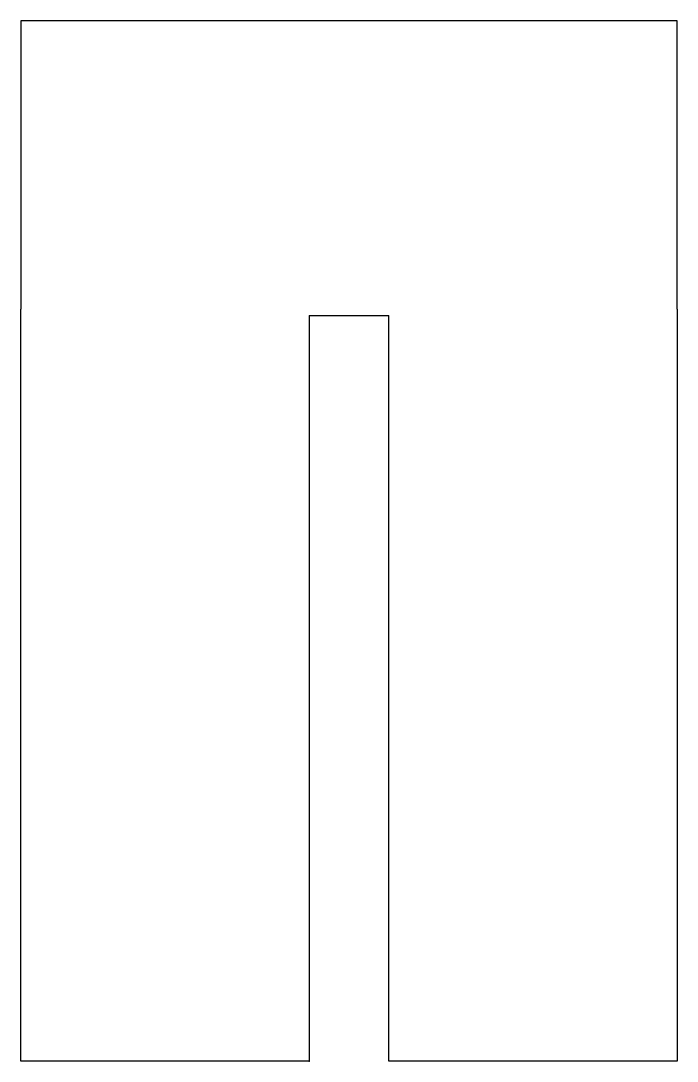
# Model space of a CAD drawing. Header units: millimetres. Extents: x -80 to 102, y 0 to 288.
import ezdxf

# ---------------------------------------------------------------- set-up
doc = ezdxf.new("R2010")
doc.units = ezdxf.units.MM
doc.layers.get('0').update_dxf_attribs({"linetype": 'CONTINUOUS'})

msp = doc.modelspace()

# ---------------------------------------------------------------- linework, layer by layer
for p, q in [((102, 288.5), (-80, 288.5)), ((-80, 288.5), (-80, 208.5)), ((102, 208.5), (102, 288.5)), ((-80, 0), (-80, 208.5)), ((102, 208.5), (102, 0)), ((0, 206.75), (0, 0)), ((0, 206.75), (0, 0)), ((0, 206.75), (22, 206.75)), ((22, 0), (22, 206.75)), ((22, 0), (22, 206.75)), ((0, 0), (-80, 0)), ((102, 0), (22, 0))]:
    msp.add_line(p, q)
msp.add_point((0, 0))

doc.saveas('drawing.dxf')
